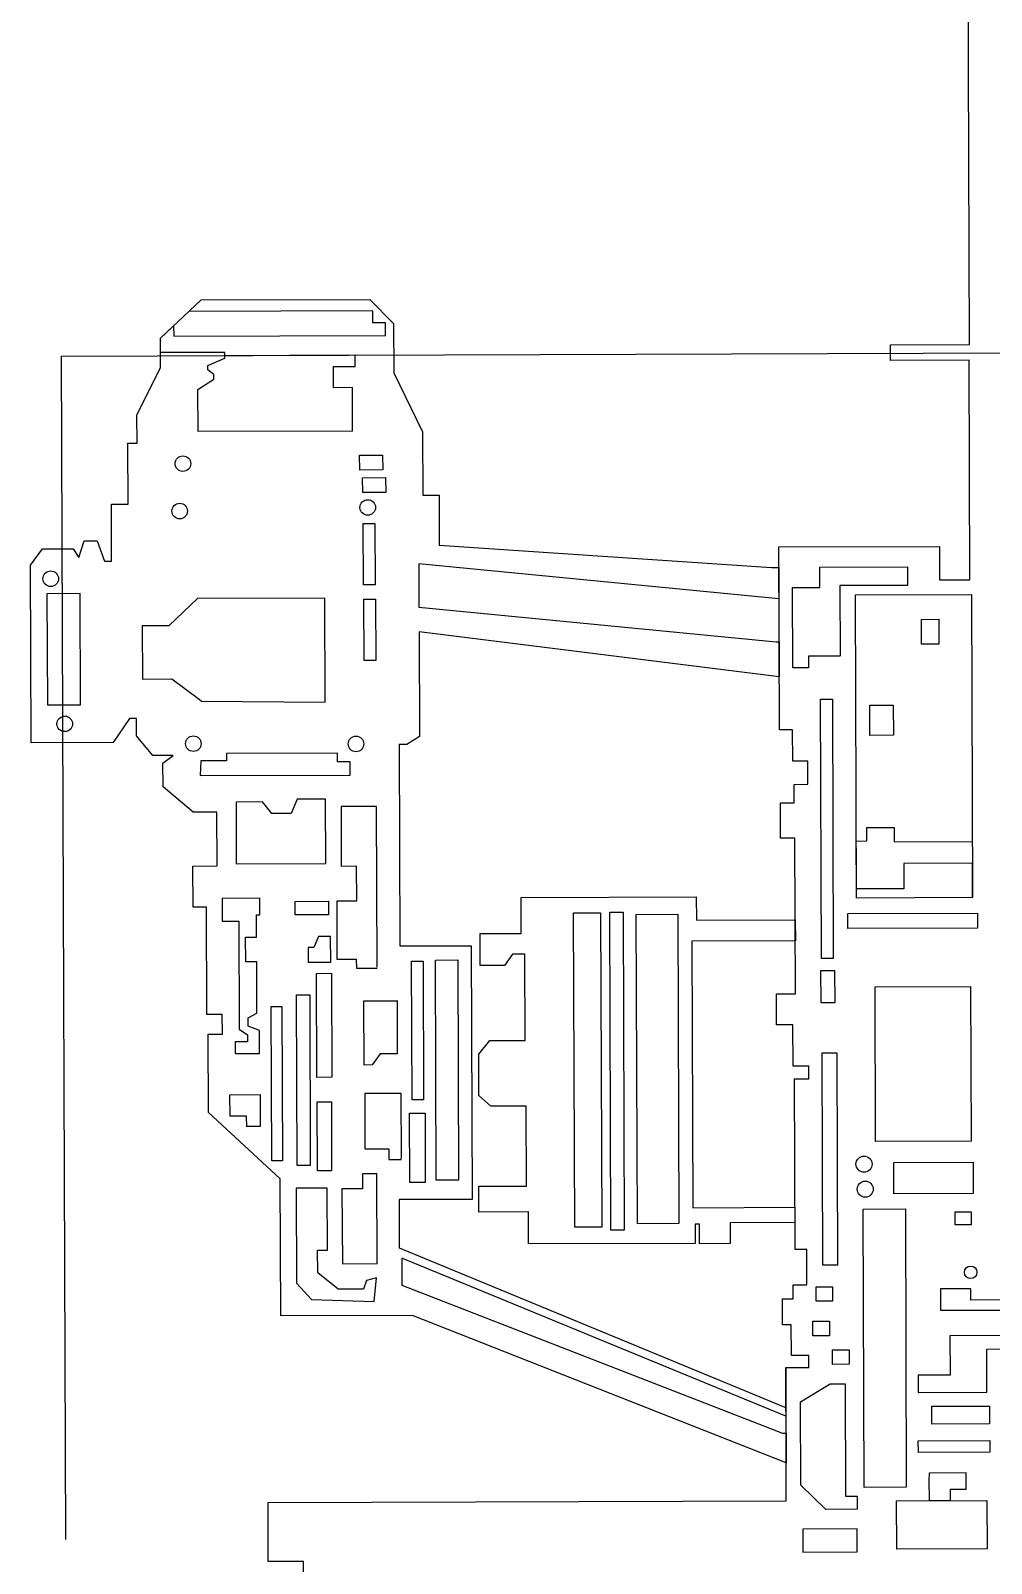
# Model space of a CAD drawing. Header units: millimetres. Extents: x 3191 to 879702, y -27549 to 222194.
# Drawn here: x 652788 to 654940, y 18337 to 21768 of the extents above; entities that cross this region are included whole.
import ezdxf

# ---------------------------------------------------------------- set-up
doc = ezdxf.new("R2010")
doc.units = ezdxf.units.MM
doc.header["$MEASUREMENT"] = 0
doc.layers.add('Grater', color=130, linetype='Continuous')

msp = doc.modelspace()

# ---------------------------------------------------------------- linework, layer by layer
at = {"layer": 'Grater'}
for points in [[(653400.59169, 18021.03979), (653399.4663, 18341.90505), (653320.57441, 18341.62835), (653320.11205, 18473.4538), (654480.63524, 18477.52416), (654480.28133, 18578.42992), (654479.59014, 18775.49899), (654530.93107, 18775.67906), (654530.83662, 18802.60761), (654491.98042, 18802.47133), (654491.73882, 18871.35394), (654472.31072, 18871.2858), (654472.10749, 18929.22796), (654496.3203, 18929.31288), (654496.21029, 18960.67865), (654526.87687, 18960.78621), (654526.59937, 19039.90496), (654500.69523, 19039.8141), (654499.35592, 19421.67358), (654531.06846, 19421.78481), (654530.96849, 19450.28634), (654495.87328, 19450.16325), (654495.54819, 19542.85192), (654458.80615, 19542.72305), (654458.56184, 19612.38042), (654501.33482, 19612.53044), (654500.11417, 19960.55902), (654467.75625, 19960.44553), (654467.47735, 20039.9634), (654498.18844, 20040.07111), (654498.04418, 20081.20347), (654528.73301, 20081.31111), (654528.55219, 20132.86742), (654495.12606, 20132.75018), (654494.87787, 20203.51099), (654465.25725, 20203.4071), (654463.82217, 20612.57076), (654823.6983, 20613.83297), (654823.9618, 20538.70538), (654891.771, 20538.94321), (654890.04698, 21030.48898), (654713.92554, 21029.87126), (654713.8017, 21065.18123), (654890.96909, 21065.80262), (654876.36442, 25229.82001)], [(654479.59014, 18775.49899), (654479.97063, 18667.01557), (653619.3054, 19020.65554), (653619.51834, 18959.94372), (654472.43523, 18629.01025), (654480.10383, 18629.03715), (654480.33776, 18562.34163), (653643.5693, 18892.35193), (653348.40216, 18891.31668), (653347.327, 19197.86179), (653186.57134, 19346.85734), (653185.95703, 19522.00598), (653217.71622, 19522.11737), (653217.56125, 19566.30111), (653182.98957, 19566.17985), (653182.14686, 19806.44936), (653152.0717, 19806.34387), (653151.74879, 19898.40888), (653205.6202, 19898.59783), (653205.19804, 20018.96003), (653152.22363, 20018.77423), (653084.67999, 20075.57565), (653084.49413, 20128.56581), (653107.77909, 20145.72399), (653061.99216, 20145.56339), (653025.26731, 20190.09711), (653025.13341, 20228.27382), (653009.86725, 20228.22028), (652972.79628, 20175.08778), (652789.62541, 20174.44533), (652788.23136, 20571.91237), (652814.59096, 20608.38571), (652883.27715, 20608.62661), (652896.3657, 20589.35648), (652908.36036, 20626.22267), (652937.53853, 20626.32501), (652953.86079, 20581.01988), (652969.57256, 20581.07499), (652969.12676, 20708.17906), (653006.3894, 20708.30975), (653005.91137, 20844.60516), (653026.61155, 20844.67777), (653026.391, 20907.55911), (653079.4435, 21014.18172), (653079.2135, 21079.75749), (653170.49389, 21165.40183), (653548.01038, 21166.72591), (653601.17368, 21113.0584), (653601.56273, 21002.13249), (653666.22129, 20870.31964), (653666.71904, 20728.40212), (653703.0847, 20728.52967), (653703.4785, 20616.25071), (654447.14451, 20566.41641), (654463.98384, 20566.47548), (654464.22828, 20496.78227), (653657.40269, 20574.70425), (653657.7429, 20477.70531), (654457.9873, 20400.40178), (654464.56624, 20400.42486), (654464.84291, 20321.54032), (653658.46898, 20422.48916), (653659.29107, 20188.09838), (653630.68857, 20170.7116), (653613.85412, 20170.65256), (653615.43689, 19719.37887), (653775.12981, 19719.93897), (653777.12116, 19152.17556), (653613.40047, 19151.60134), (653613.77877, 19043.74309), (654477.42315, 18686.91756), (654479.90079, 18686.92625)], [(653509.20607, 20871.9035), (653163.30409, 20870.6903), (653162.97251, 20965.22811), (653198.331, 20988.51738), (653198.29451, 20998.92179), (653185.02892, 21009.26813), (653184.99574, 21018.72774), (653223.2131, 21035.40173), (653223.16835, 21048.16229), (653079.32609, 21047.65779), (653079.2135, 21079.75749), (653108.56054, 21107.2925), (653108.64075, 21084.42143), (653583.20097, 21086.08588), (653583.10197, 21114.31308), (653554.89023, 21114.21414), (653554.79536, 21141.26326), (653143.22832, 21139.81975)], [(652866.91874, 18390.63782), (652857.62894, 21039.30191), (656930.94339, 21053.58845), (656941.64869, 18001.34208), (653317.12207, 17988.62959)], [(653509.20607, 20871.9035), (653508.86487, 20969.18238), (653466.48071, 20969.03372), (653466.31507, 21016.2618), (653514.86241, 21016.43207), (653514.77411, 21041.60675), (653220.98428, 21040.57632)], [(654599.89538, 20368.27452), (654530.46267, 20368.031), (654530.55267, 20342.3699), (654495.2171, 20342.24597), (654494.58835, 20521.51205), (654555.88451, 20521.72703), (654555.72541, 20567.08885), (654751.80713, 20567.77658), (654751.95195, 20526.48554), (654600.59235, 20525.95467), (654601.14537, 20368.27891)], [(653447.59553, 20265.02832), (653446.77806, 20498.10105), (653161.94654, 20497.10205), (653097.53066, 20435.97692), (653038.16158, 20435.76869), (653038.57821, 20316.98115), (653104.71232, 20317.21311), (653165.74688, 20271.56324), (653171.03354, 20267.3943), (653447.59553, 20265.02832)], [(653167.89705, 20100.71244), (653504.16942, 20101.89186), (653504.06453, 20131.7987), (653475.6676, 20131.6991), (653475.59945, 20151.13155), (653226.75743, 20150.25877), (653226.81511, 20133.81235), (653169.27474, 20133.61053), (653167.89705, 20100.71244)], [(653248.73595, 19903.00651), (653448.9959, 19903.7089), (653448.48919, 20048.18086), (653385.20809, 20047.95891), (653371.91764, 20015.89386), (653328.74066, 20015.74242), (653307.8044, 20041.72699), (653248.25014, 20041.51811), (653248.73595, 19903.00651)], [(653564.02789, 19672.16819), (653562.76675, 20031.73846), (653483.55976, 20031.46065), (653484.02646, 19898.39621), (653517.64907, 19898.51413), (653517.92435, 19820.02617), (653473.83881, 19819.87155), (653474.29504, 19689.79312), (653517.63406, 19689.94513), (653517.70483, 19669.76618), (653564.03574, 19669.92868)], [(654897.58726, 19827.66456), (654897.31738, 19904.61286), (654743.92653, 19904.07486), (654744.12511, 19847.45715), (654637.56864, 19847.08342), (654637.19239, 19954.35846), (654661.34164, 19954.44316), (654661.23716, 19984.23336), (654722.29604, 19984.44752), (654722.40752, 19952.66275), (654897.1467, 19953.27562)], [(653246.41649, 19478.62862), (653300.76821, 19478.81925), (653300.5889, 19529.94315), (653275.47374, 19539.6064), (653275.40853, 19558.19903), (653294.87911, 19568.9518), (653294.47488, 19684.20511), (653269.85109, 19684.11875), (653269.65873, 19738.96351), (653294.28252, 19739.04987), (653294.10812, 19788.77408), (653301.79329, 19788.80103), (653301.6618, 19826.28956), (653217.27542, 19825.99359), (653217.45408, 19775.05631), (653254.41001, 19775.18593), (653255.25849, 19533.27178), (653273.92707, 19520.23828), (653273.98116, 19504.81829), (653246.33654, 19504.72133), (653246.42806, 19478.62866)], [(654500.69523, 19039.8141), (654500.48272, 19100.40377), (654355.08228, 19099.8938), (654355.24621, 19053.15561), (654286.46165, 19052.91436), (654286.30779, 19096.78317), (654276.56244, 19096.74899), (654276.71327, 19053.74333), (653903.53706, 19052.43447), (653903.28558, 19124.1339), (653792.33676, 19123.74476), (653792.1336, 19181.66885), (653898.46438, 19182.04179), (653897.8369, 19360.94629), (653819.01763, 19360.66984), (653791.99456, 19384.66179), (653791.67047, 19477.06507), (653816.49435, 19507.54924), (653895.88653, 19507.8277), (653895.20947, 19700.86912), (653867.41439, 19700.77163), (653849.1618, 19676.04933), (653795.27882, 19675.86034), (653795.02943, 19746.96491), (653887.03154, 19747.28759), (653886.74799, 19828.13171), (654279.0156, 19829.50753), (654279.199, 19777.21721), (654500.75448, 19777.99428)], [(654500.75448, 19777.99428), (654500.91911, 19731.05781), (654269.02221, 19730.24446), (654271.11493, 19133.57734), (654500.36355, 19134.38139)], [(653409.56665, 19683.11575), (653460.19154, 19683.29331), (653459.99038, 19740.64586), (653433.18489, 19740.55184), (653422.84866, 19715.93896), (653409.82785, 19715.89329), (653409.94281, 19683.11707)], [(653608.82837, 19597.18404), (653609.24569, 19478.19821), (653570.83722, 19478.0635), (653553.33812, 19453.00557), (653535.28839, 19452.94227), (653534.78504, 19596.45778), (653608.83, 19596.71748)], [(653272.06727, 19314.6022), (653271.9825, 19338.77029), (653234.81823, 19338.63994), (653234.65034, 19386.50955), (653302.01129, 19386.7458), (653302.26068, 19315.64124), (653272.06399, 19315.53533)], [(653618.8506, 19247.67578), (653618.35374, 19389.33669), (653536.43842, 19389.04939), (653536.87195, 19265.44455), (653590.55817, 19265.63285), (653590.64424, 19241.09151), (653618.41038, 19241.1889), (653618.8506, 19247.67578)], [(653486.43721, 19008.10533), (653564.01805, 19008.37743), (653563.31227, 19209.60708), (653531.72091, 19209.49628), (653531.83824, 19176.04354), (653485.3858, 19175.88061), (653486.43721, 19008.10533)], [(653563.1988, 18976.30946), (653540.45799, 18970.65417), (653534.02182, 18951.11726), (653476.88075, 18950.91685), (653431.22385, 18987.93077), (653431.04618, 19038.5881), (653452.88062, 19038.66468), (653452.39489, 19177.15295), (653383.1763, 19176.91018), (653383.9212, 18964.52962), (653417.49734, 18928.39481), (653557.34711, 18923.77636), (653563.1988, 18976.30946)], [(654825.97946, 18903.79848), (655007.99831, 18904.43689), (655007.91885, 18927.09255), (654893.82047, 18926.69237), (654893.73146, 18952.07141), (654825.81098, 18951.83319), (654825.97946, 18903.79848)], [(654777.70925, 18719.72866), (654929.86268, 18720.26231), (654929.52269, 18817.20039), (655009.21574, 18817.4799), (655009.11092, 18847.36659), (654847.00977, 18846.79805), (654847.31798, 18758.92224), (654775.77004, 18758.6713), (654775.90664, 18719.72233), (654777.70925, 18719.72866)], [(654639.22179, 18458.35197), (654569.48815, 18458.10739), (654512.85663, 18512.27596), (654512.20141, 18699.08873), (654578.95427, 18739.05139), (654612.39748, 18739.16869), (654613.28008, 18487.52665), (654639.06127, 18487.61708), (654639.22179, 18458.35197)], [(654800.24174, 18524.39998), (654800.40542, 18477.73177), (654848.50138, 18477.90046), (654848.41174, 18503.45658), (654883.35379, 18503.57914), (654883.22705, 18539.71462), (654800.64044, 18539.42496), (654800.24174, 18524.39998)]]:
    msp.add_lwpolyline(points, dxfattribs=at)
for points in [[(653525.15391, 20784.85061), (653525.03707, 20818.16337), (653576.6226, 20818.3443), (653576.73944, 20785.03153)], [(653531.89989, 20734.20464), (653531.78305, 20767.51741), (653583.36858, 20767.69834), (653583.48542, 20734.38557)], [(653533.56138, 20527.78775), (653533.08089, 20664.783), (653559.3424, 20664.87511), (653559.82289, 20527.87985)], [(652900.10512, 20259.0839), (652899.23198, 20508.03152), (652824.77034, 20507.77036), (652825.64349, 20258.82274)], [(653535.09289, 20358.4278), (653534.6124, 20495.42306), (653560.87392, 20495.51517), (653561.35441, 20358.51991)], [(654637.63995, 19826.75284), (654635.25971, 20505.3955), (654895.20702, 20506.30723), (654897.58726, 19827.66456)], [(654783.40925, 20394.87119), (654783.21415, 20450.49744), (654821.93512, 20450.63325), (654822.13022, 20395.00699)], [(654559.57245, 19691.3367), (654557.53655, 20271.80235), (654583.83857, 20271.8946), (654585.87447, 19691.42895)], [(654668.06495, 20190.76169), (654667.82861, 20258.14539), (654720.13751, 20258.32886), (654720.37385, 20190.94515)], [(653380.90296, 19788.77523), (653380.79586, 19819.31193), (653455.24592, 19819.57305), (653455.35302, 19789.03635)], [(654006.67151, 19089.63198), (654004.20364, 19793.25922), (654064.78799, 19793.47171), (654067.25586, 19089.84447)], [(654087.96779, 19083.26848), (654085.47141, 19795.02562), (654115.01995, 19795.12926), (654117.51633, 19083.37212)], [(654147.02141, 19097.51939), (654144.59244, 19790.05404), (654237.68829, 19790.38056), (654240.11726, 19097.84591)], [(654618.44168, 19758.15787), (654618.32239, 19792.17048), (654909.02773, 19793.19009), (654909.14703, 19759.17747)], [(653642.55885, 19375.14451), (653641.47007, 19685.57378), (653667.32649, 19685.66447), (653668.41528, 19375.2352)], [(653696.38569, 19194.9919), (653694.65662, 19687.97654), (653744.89377, 19688.15274), (653746.62284, 19195.1681)], [(654558.4513, 19591.8948), (654558.1968, 19664.45738), (654588.73493, 19664.56449), (654588.98943, 19592.00191)], [(653429.16322, 19425.29897), (653428.34657, 19658.13842), (653462.26432, 19658.25738), (653463.08097, 19425.41793)], [(654680.64286, 19282.00691), (654679.42904, 19628.08687), (654893.16043, 19628.8365), (654894.37426, 19282.75654)], [(653384.79655, 19228.09871), (653383.4567, 19610.11078), (653413.18464, 19610.21504), (653414.5245, 19228.20298)], [(653328.08097, 19238.58427), (653326.86987, 19583.8893), (653351.0249, 19583.97402), (653352.23601, 19238.66899)], [(654562.77312, 19004.82353), (654561.10636, 19480.04369), (654593.78568, 19480.15831), (654595.45245, 19004.93815)], [(653430.83005, 19215.7094), (653430.28725, 19370.46914), (653461.87862, 19370.57994), (653462.42141, 19215.82021)], [(653637.29519, 19189.60571), (653636.7508, 19344.82035), (653671.47873, 19344.94215), (653672.02312, 19189.72751)], [(654721.80381, 19164.36384), (654721.55596, 19235.03074), (654899.07942, 19235.65337), (654899.32727, 19164.98648)], [(654655.27463, 18507.29594), (654653.0885, 19130.59673), (654747.29143, 19130.92714), (654749.47757, 18507.62635)], [(654858.80183, 19095.09221), (654858.70014, 19124.08676), (654894.93032, 19124.21384), (654895.03202, 19095.21928)], [(654547.30423, 18923.97082), (654547.19058, 18956.37379), (654584.30276, 18956.50395), (654584.41641, 18924.10099)], [(654540.34083, 18846.85719), (654540.22718, 18879.26015), (654577.33936, 18879.39032), (654577.45301, 18846.98735)], [(654584.28692, 18782.8228), (654584.17327, 18815.22576), (654621.28545, 18815.35593), (654621.3991, 18782.95296)], [(654806.93235, 18649.16339), (654806.79253, 18689.02797), (654935.40079, 18689.47904), (654935.54061, 18649.61446)], [(654776.37699, 18585.61958), (654776.28477, 18611.91423), (654936.58331, 18612.47646), (654936.67554, 18586.1818)], [(654728.18616, 18369.43227), (654727.80721, 18477.47715), (654929.8785, 18478.18588), (654930.25745, 18370.14101)], [(654639.49889, 18362.84583), (654639.31794, 18414.4363), (654517.37957, 18414.00862), (654517.56051, 18362.41815)]]:
    msp.add_lwpolyline(points, close=True, dxfattribs=at)
for centre, radius in [((653129.2033, 20799.01035), 17.43712), ((653122.06941, 20692.95704), 17.43712), ((653543.18544, 20701.00103), 17.43712), ((652833.18255, 20541.40465), 17.43712), ((652864.69241, 20216.6067), 17.43712), ((653152.58815, 20172.24241), 17.43712), ((653516.90499, 20171.71224), 17.43712), ((654654.6947, 19231.01633), 17.98272), ((654657.47268, 19175.00837), 17.98272), ((654893.68869, 18988.91933), 13.98538)]:
    msp.add_circle(centre, radius, dxfattribs=at)

doc.saveas('drawing.dxf')
